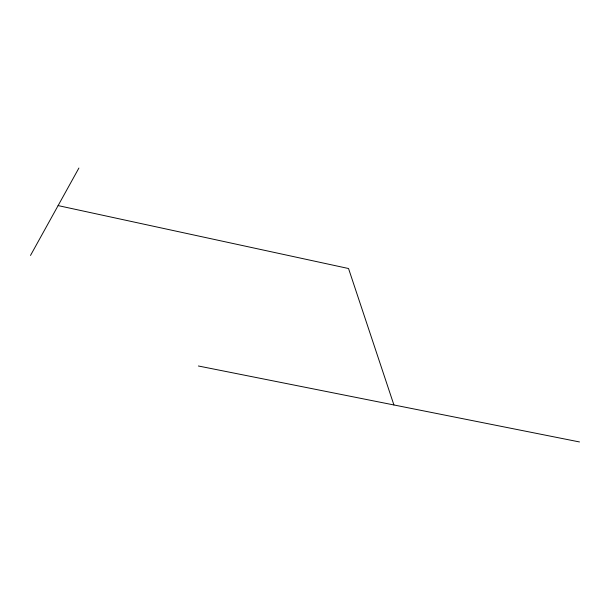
<?xml version="1.0" encoding="UTF-8"?>
<svg xmlns="http://www.w3.org/2000/svg" width="610" height="610" viewBox="0 0 610 610"><rect width="100%" height="100%" fill="white"/><g stroke="black" fill="none" stroke-linecap="round" stroke-linejoin="round"><path stroke-width="0.91" d="M30.5 255.453L78.903 168.047M198.38 365.992L579.5 441.953M58.11 205.593L348.539 268.522L393.915 404.964"/></g></svg>
